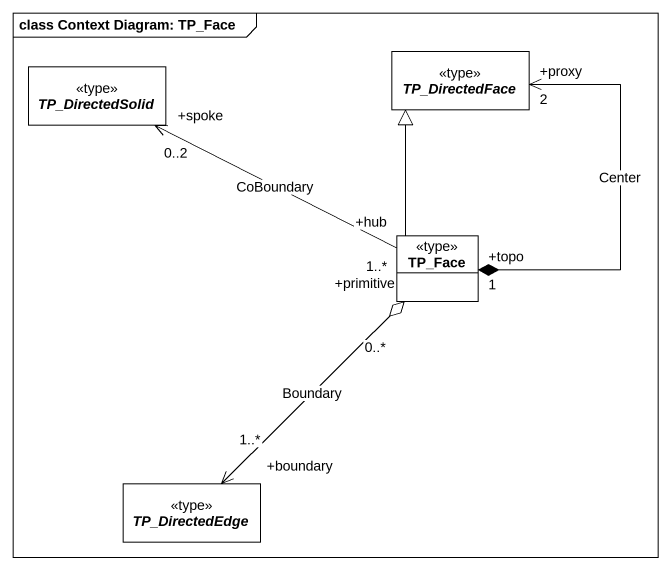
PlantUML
@startuml
mainframe class Context Diagram: TP_Face
hide circle
hide empty members
abstract class TP_DirectedSolid <<type>>
abstract class TP_DirectedFace <<type>>
class TP_Face <<type>>
abstract class TP_DirectedEdge <<type>>
TP_DirectedFace "+proxy\n2" <--* "+topo\n1" TP_Face : Center
TP_Face "+hub\n1..*" -left-> "+spoke\n0..2" TP_DirectedSolid : CoBoundary
TP_Face -up-|> TP_DirectedFace
TP_DirectedEdge "+boundary\n1..*" <-up-o "+primitive\n0..*" TP_Face : Boundary
@enduml
